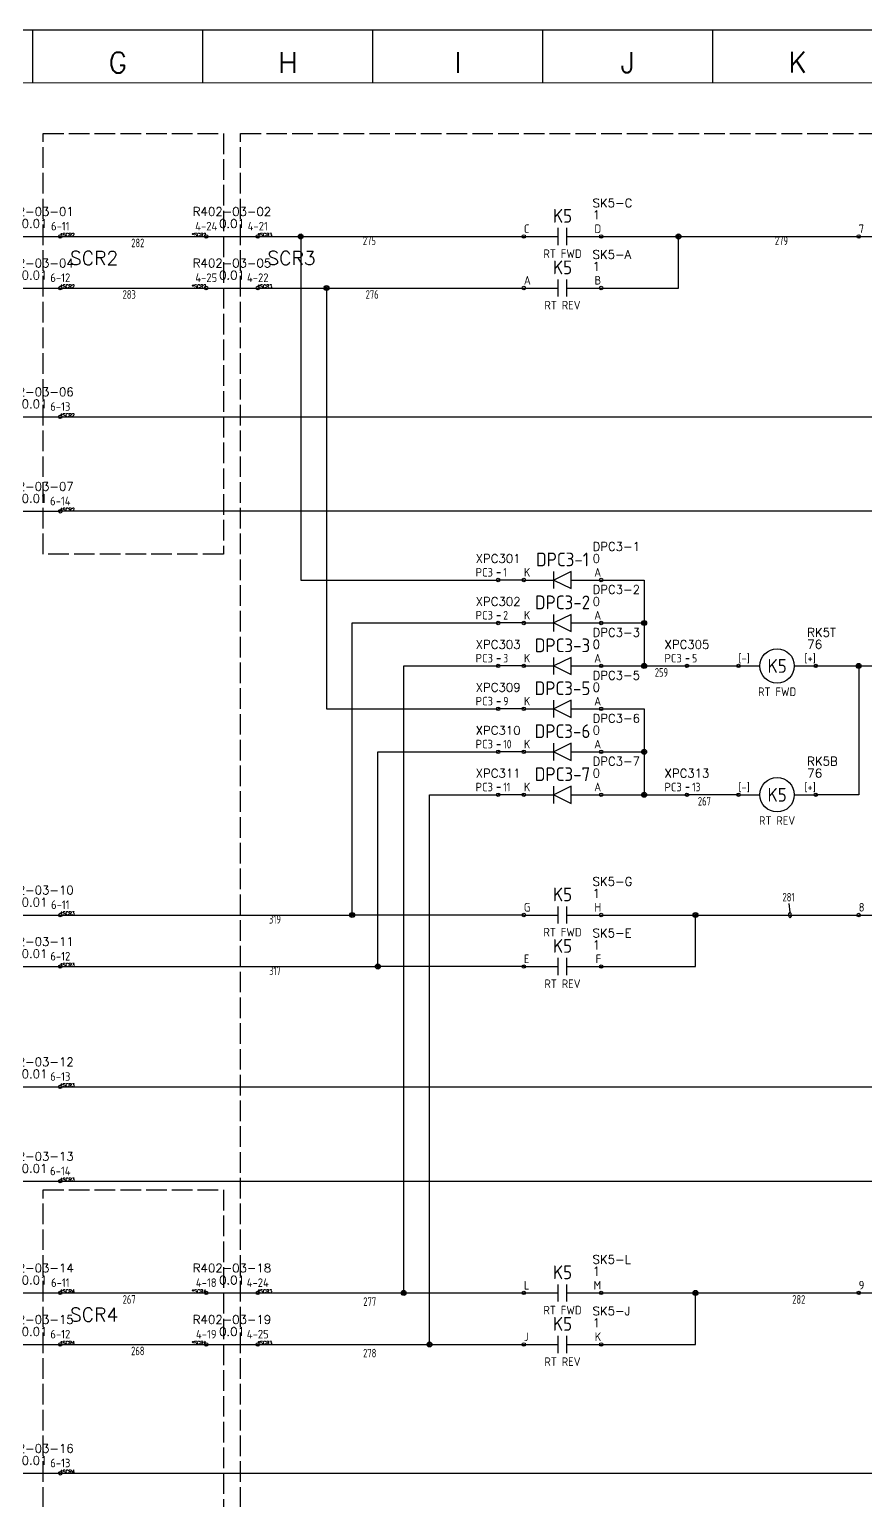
# Model space of a CAD drawing. Header units: millimetres. Extents: x 0 to 1020, y 0 to 646.
# Drawn here: x 311 to 554.5, y 217.1 to 645.3 of the extents above; entities that cross this region are included whole.
import ezdxf
from ezdxf.enums import TextEntityAlignment as Align

# ---------------------------------------------------------------- set-up
doc = ezdxf.new("R2010")
doc.units = ezdxf.units.MM
doc.header["$LTSCALE"] = 0.5
doc.linetypes.add('ACAD_ISO02W100', pattern=[15, 12, -3])
for name, color, linetype in [('LOCBOX', 7, 'ACAD_ISO02W100'), ('NETLIST', 50, 'Continuous'), ('OUTLINE_GRID', 7, 'Continuous'), ('SYMS', 7, 'Continuous'), ('WIREFIXED', 7, 'Continuous'), ('WIRES', 7, 'Continuous')]:
    doc.layers.add(name, color=color, linetype=linetype)
doc.styles.get("Standard").update_dxf_attribs({"font": 'txt.shx', "bigfont": 'gbcbig.shx'})
doc.styles.add('WD', font='romans.shx', dxfattribs={"bigfont": 'gbcbig.shx'})
doc.styles.add('WD_IEC', font='isocp2.shx', dxfattribs={"width": 0.9, "height": 4})

# ---------------------------------------------------------------- blocks, each defined once
blk = doc.blocks.new('2010 Grid')
at = {"layer": 'OUTLINE_GRID'}
for p, q in [((850, 481.25), (0, 481.25)), ((260, 468.44), (260, 481.38)), ((301.25, 468.46), (301.25, 481.4)), ((342.5, 468.48), (342.5, 481.43)), ((383.75, 468.5), (383.75, 481.45)), ((425, 468.52), (425, 481.47)), ((837.5, 468.74), (12.5, 468.31))]:
    blk.add_line(p, q, dxfattribs=at)
at = {"layer": 'OUTLINE_GRID', "char_height": 5, "width": 17.7556, "attachment_point": 5}
for s, insert in [('G', (280.62, 473.41)), ('H', (321.88, 473.43)), ('I', (363.12, 473.45)), ('J', (404.37, 473.48)), ('K', (445.62, 473.5))]:
    blk.add_mtext(s, dxfattribs=dict(at, insert=insert))
blk = doc.blocks.new('INTERCONNECT-H1')
blk.add_line((-2.5, 0), (12.5, 0))
for centre in [(-2.5, 0), (12.5, 0)]:
    blk.add_circle(centre, 0.5)
at = {"style": 'WD_IEC', "flags": 1}
for tag, height, p in [('LOC', 4, (5, 10)), ('TAG1', 4, (-2.43, 3.16)), ('DESC1', 2.5, (5, -2.5))]:
    blk.add_attdef(tag, text='', height=height, dxfattribs=at).set_placement(p, align=Align.MIDDLE_CENTER)
at = {"style": 'WD_IEC', "flags": 8}
for tag, p in [('TERM01', (-2.5, 1)), ('TERM02', (12.5, 1))]:
    blk.add_attdef(tag, text='', height=2.5, dxfattribs=at).set_placement(p, align=Align.BOTTOM_CENTER)
at = {"style": 'WD_IEC', "flags": 1}
blk.add_attdef('X4TERM01', (-2.5, 0), '', height=0.5, dxfattribs=at)
blk.add_attdef('X1TERM02', text='', height=0.5, dxfattribs=at).set_placement((12.5, 0), align=Align.RIGHT)
at = {"layer": 'NETLIST'}
for tag, p in [('NETVALUE', (5, 2.5)), ('NETTAG', (5, 6))]:
    blk.add_attdef(tag, text='', height=2.5, dxfattribs=at).set_placement(p, align=Align.CENTER)
blk.add_attdef('X4TERMDESC01', text='', height=1, dxfattribs=at).set_placement((-2.5, 0), align=Align.RIGHT)
blk.add_attdef('X1TERMDESC02', (12.5, 0), '', height=1, dxfattribs=at)
blk = doc.blocks.new('WD_WNH2')
at = {"linetype": 'Continuous', "style": 'WD_IEC', "width": 0.8}
blk.add_attdef('WIRENO', text='', height=2.5, dxfattribs=at).set_placement((0, 0), align=Align.TOP_CENTER)
at = {"style": 'WD_IEC', "flags": 1}
for tag, p in [('W02USER', (0, -1.21)), ('W03USER', (0, -1.33)), ('W04USER', (0, -1.46)), ('W05USER', (0, -1.58)), ('W06USER', (0, -1.71)), ('W07USER', (0, -1.83)), ('W08USER', (0, -1.96)), ('W09USER', (0, -2.08)), ('W01USER', (0, -1.08)), ('W10USER', (0, -2.21))]:
    blk.add_attdef(tag, text='', height=0.08, dxfattribs=at).set_placement(p, align=Align.CENTER)
blk = doc.blocks.new('CONTACT-NO')
for p, q in [((2.5, 0), (12.5, 0)), ((12.5, -2.5), (12.5, 2.5)), ((15, -2.5), (15, 2.5)), ((15, 0), (25, 0))]:
    blk.add_line(p, q)
for centre in [(2.5, 0), (25, 0)]:
    blk.add_circle(centre, 0.5)
at = {"style": 'WD_IEC', "flags": 1}
blk.add_attdef('LOC', text='', height=4, dxfattribs=at).set_placement((13.75, 11), align=Align.MIDDLE_CENTER)
at = {"style": 'WD_IEC'}
for tag, height, p in [('TAG1', 4, (13.75, 6)), ('DESC1', 2.5, (13.75, -5))]:
    blk.add_attdef(tag, text='', height=height, dxfattribs=at).set_placement(p, align=Align.MIDDLE_CENTER)
for tag, p, height, flags in [('X4TERM01', (2.5, 0), 0.64, 1), ('TERM01', (2.5, 1), 2.5, 8), ('X1TERM02', (25, 0), 0.64, 1)]:
    blk.add_attdef(tag, p, '', height=height, dxfattribs=dict(at, flags=flags))
at = {"style": 'WD_IEC', "flags": 8}
blk.add_attdef('TERM02', text='', height=2.5, dxfattribs=at).set_placement((25, 1), align=Align.RIGHT)
at = {"layer": 'NETLIST'}
for tag, p, height in [('NETTAG', (22.5, 8.5), 2.5), ('NETVALUE', (22.5, 5), 2.56)]:
    blk.add_attdef(tag, p, '', height=height, dxfattribs=at)
blk = doc.blocks.new('WDDOT')
for radius in [0.72, 0.449, 0.223]:
    blk.add_circle((0, 0), radius)
blk = doc.blocks.new('DIODE-L')
for p, q in [((-22.5, 0), (-13.75, 0)), ((-13.75, -2.5), (-13.75, 2.5)), ((-8.75, 2.5), (-13.75, 0)), ((-13.75, 0), (-8.75, -2.5)), ((-8.75, -2.5), (-8.75, 2.5)), ((-8.75, 0), (0, 0))]:
    blk.add_line(p, q)
for centre in [(-22.5, 0), (0, 0)]:
    blk.add_circle(centre, 0.5)
at = {"style": 'WD_IEC', "flags": 1}
blk.add_attdef('LOC', text='', height=4, dxfattribs=at).set_placement((-11.25, 11), align=Align.MIDDLE_CENTER)
at = {"style": 'WD_IEC'}
for tag, height, p in [('TAG1', 4, (-11.25, 6)), ('DESC1', 2.5, (-11.25, -5))]:
    blk.add_attdef(tag, text='', height=height, dxfattribs=at).set_placement(p, align=Align.MIDDLE_CENTER)
for tag, p, height, flags in [('X4TERM01', (-22.5, 0), 0.64, 1), ('TERM01', (-22.5, 1), 2.5, 8), ('X1TERM02', (0, 0), 0.64, 1)]:
    blk.add_attdef(tag, p, '', height=height, dxfattribs=dict(at, flags=flags))
at = {"style": 'WD_IEC', "flags": 8}
blk.add_attdef('TERM02', text='', height=2.5, dxfattribs=at).set_placement((0, 1), align=Align.RIGHT)
at = {"layer": 'NETLIST'}
for tag, p, height in [('NETTAG', (-2.5, 8.5), 2.5), ('NETVALUE', (-2.5, 5), 2.56)]:
    blk.add_attdef(tag, p, '', height=height, dxfattribs=at)
blk = doc.blocks.new('TBH-1')
blk.add_line((-0.33, 2.17), (0.65, 2.17))
blk.add_circle((0, 0), 0.5)
at = {"style": 'WD_IEC', "flags": 1}
blk.add_attdef('LOC', text='', height=4, dxfattribs=at).set_placement((-15, 7.5), align=Align.MIDDLE_LEFT)
at = {"style": 'WD_IEC'}
blk.add_attdef('TAG1', text='', height=2.5, dxfattribs=at).set_placement((-1.5, 1), align=Align.RIGHT)
at = {"style": 'WD_IEC', "flags": 1}
blk.add_attdef('X1TERM01', (0, 0), '', height=0.5, dxfattribs=at)
at = {"style": 'WD_IEC', "width": 0.9}
blk.add_attdef('TERM01', (1.5, 1), '', height=2.5, dxfattribs=at)
at = {"layer": 'NETLIST'}
for tag, p in [('NETTAG', (0, 5)), ('NETVALUE', (0, -2.5))]:
    blk.add_attdef(tag, text='', height=2.5, dxfattribs=at).set_placement(p, align=Align.CENTER)
blk = doc.blocks.new('CONTACTOR-H')
for p, q in [((0, 0), (6.25, 0)), ((16.25, 0), (22.5, 0))]:
    blk.add_line(p, q)
for centre, radius in [((11.25, 0), 5), ((0, 0), 0.5), ((22.5, 0), 0.5)]:
    blk.add_circle(centre, radius)
at = {"style": 'WD_IEC', "flags": 1}
blk.add_attdef('LOC', text='', height=4, dxfattribs=at).set_placement((11.25, 8.5), align=Align.MIDDLE_CENTER)
at = {"style": 'WD_IEC'}
for tag, p, height, flags in [('X4TERM01', (0, 0), 0.64, 1), ('TERM01', (0, 1), 2.5, 8), ('X1TERM02', (22.5, 0), 0.64, 1)]:
    blk.add_attdef(tag, p, '', height=height, dxfattribs=dict(at, flags=flags))
for tag, height, p in [('TAG1', 4, (11.25, 0)), ('DESC1', 2.5, (11.25, -7.5))]:
    blk.add_attdef(tag, text='', height=height, dxfattribs=at).set_placement(p, align=Align.MIDDLE_CENTER)
at = {"style": 'WD_IEC', "flags": 8}
blk.add_attdef('TERM02', text='', height=2.5, dxfattribs=at).set_placement((22.5, 1), align=Align.RIGHT)
at = {"layer": 'NETLIST'}
for tag, p, height in [('NETTAG', (20, 8.5), 2.5), ('NETVALUE', (20, 5), 2.56)]:
    blk.add_attdef(tag, p, '', height=height, dxfattribs=at)

msp = doc.modelspace()

# ---------------------------------------------------------------- linework, layer by layer
at = {"layer": 'LOCBOX'}
for points in [[(315, 615), (367.5, 615), (367.5, 492.5), (315, 492.5)], [(372.5, 615), (682.5, 615), (682.5, 615), (682.5, 415), (997.5, 415), (997.5, 297.5), (685, 297.5), (685, 185), (372.5, 185)], [(315, 307.5), (367.5, 307.5), (367.5, 185), (315, 185)]]:
    msp.add_lwpolyline(points, close=True, dxfattribs=at)
at = {"layer": 'WIREFIXED'}
msp.add_lwpolyline([(532.14, 390.81), (532.41, 388.29), (532.06, 387.85), (532.15, 387.06), (532.59, 386.71), (532.94, 387.15), (532.85, 387.94), (532.63, 388.11)], dxfattribs=at)
at = {"layer": 'WIRES'}
for p, q in [((320, 585), (362.5, 585)), ((377.5, 585), (455, 585)), ((390, 585), (390, 485)), ((477.5, 585), (552.5, 585)), ((500, 570), (500, 585)), ((320, 570), (362.5, 570)), ((377.5, 570), (455, 570)), ((397.5, 570), (397.5, 447.5)), ((477.5, 570), (500, 570)), ((320, 532.5), (948, 532.5)), ((948, 505), (320, 505)), ((390, 485), (447.5, 485)), ((455, 485), (447.5, 485)), ((477.5, 485), (490, 485)), ((490, 485), (490, 460)), ((405, 387.5), (405, 472.5)), ((405, 472.5), (447.5, 472.5)), ((455, 472.5), (447.5, 472.5)), ((477.5, 472.5), (490, 472.5)), ((420, 277.5), (420, 460)), ((420, 460), (447.5, 460)), ((455, 460), (447.5, 460)), ((477.5, 460), (490, 460)), ((490, 460), (502.5, 460)), ((502.5, 460), (517.5, 460)), ((540, 460), (552.5, 460)), ((552.5, 460), (552.5, 422.5)), ((552.5, 460), (562.5, 460)), ((397.5, 447.5), (447.5, 447.5)), ((455, 447.5), (447.5, 447.5)), ((477.5, 447.5), (490, 447.5)), ((490, 447.5), (490, 422.5)), ((412.5, 372.5), (412.5, 435)), ((412.5, 435), (447.5, 435)), ((455, 435), (447.5, 435)), ((477.5, 435), (490, 435)), ((427.5, 262.5), (427.5, 422.5)), ((427.5, 422.5), (447.5, 422.5)), ((455, 422.5), (447.5, 422.5)), ((477.5, 422.5), (490, 422.5)), ((490, 422.5), (502.5, 422.5)), ((517.5, 422.5), (502.5, 422.5)), ((552.5, 422.5), (540, 422.5)), ((320, 387.5), (405, 387.5)), ((455, 387.5), (405, 387.5)), ((477.5, 387.5), (552.5, 387.5)), ((505, 372.5), (505, 387.5)), ((320, 372.5), (412.5, 372.5)), ((455, 372.5), (412.5, 372.5)), ((477.5, 372.5), (505, 372.5)), ((320, 337.5), (948, 337.5)), ((320, 310), (948, 310)), ((320, 277.5), (362.5, 277.5)), ((377.5, 277.5), (455, 277.5)), ((477.5, 277.5), (552.5, 277.5)), ((505, 262.5), (505, 277.5)), ((320, 262.5), (362.5, 262.5)), ((377.5, 262.5), (455, 262.5)), ((477.5, 262.5), (505, 262.5)), ((320, 225), (940, 225))]:
    msp.add_line(p, q, dxfattribs=at)

# ---------------------------------------------------------------- block references
at = {"xscale": 1.2, "yscale": 1.2, "zscale": 1.2}
msp.add_blockref('2010 Grid', (0, 67.5), dxfattribs=at)
ref = msp.add_blockref('CONTACT-NO', (452.5, 585))
ref.add_attrib('NETTAG', 'SK5-C', (475, 593.5), dxfattribs={"layer": 'NETLIST', "height": 2.5})
ref.add_attrib('NETVALUE', '1', (475, 590), dxfattribs={"layer": 'NETLIST', "height": 2.56})
ref.add_attrib('TAG1', 'K5', dxfattribs={"height": 4, "style": 'WD_IEC'}).set_placement((466.25, 591), align=Align.MIDDLE_CENTER)
ref.add_attrib('DESC1', 'RT FWD', dxfattribs={"height": 2.5, "style": 'WD_IEC'}).set_placement((466.25, 580), align=Align.MIDDLE_CENTER)
ref.add_attrib('TERM01', 'C', (455, 586), dxfattribs={"height": 2.5, "style": 'WD_IEC'})
ref.add_attrib('TERM02', 'D', dxfattribs={"height": 2.5, "style": 'WD_IEC'}).set_placement((477.5, 586), align=Align.RIGHT)
ref = msp.add_blockref('CONTACT-NO', (550, 585))
ref.add_attrib('NETTAG', 'SRL3A-7', (572.5, 593.5), dxfattribs={"layer": 'NETLIST', "height": 2.5})
ref.add_attrib('NETVALUE', '0', (572.5, 590), dxfattribs={"layer": 'NETLIST', "height": 2.56})
ref.add_attrib('TAG1', 'RL3A', dxfattribs={"height": 4, "style": 'WD_IEC'}).set_placement((563.75, 591), align=Align.MIDDLE_CENTER)
ref.add_attrib('DESC1', 'FL RT', dxfattribs={"height": 2.5, "style": 'WD_IEC'}).set_placement((563.75, 580), align=Align.MIDDLE_CENTER)
ref.add_attrib('TERM01', '7', (552.5, 586), dxfattribs={"height": 2.5, "style": 'WD_IEC'})
ref.add_attrib('TERM02', '4', dxfattribs={"height": 2.5, "style": 'WD_IEC'}).set_placement((575, 586), align=Align.RIGHT)
ref = msp.add_blockref('INTERCONNECT-H1', (307.5, 585))
ref.add_attrib('TERM02', '6-11', dxfattribs={"height": 2.5, "style": 'WD_IEC'}).set_placement((320, 586), align=Align.BOTTOM_CENTER)
ref.add_attrib('TERM01', '2-11', dxfattribs={"height": 2.5, "style": 'WD_IEC'}).set_placement((305, 586), align=Align.BOTTOM_CENTER)
ref.add_attrib('NETVALUE', '0.01', dxfattribs={"layer": 'NETLIST', "height": 2.5}).set_placement((312.5, 587.5), align=Align.CENTER)
ref.add_attrib('NETTAG', 'R402-03-01', dxfattribs={"layer": 'NETLIST', "height": 2.5}).set_placement((312.5, 591), align=Align.CENTER)
ref.add_attrib('X4TERMDESC01', '*DC', dxfattribs={"layer": 'NETLIST', "height": 1}).set_placement((305, 585), align=Align.RIGHT)
ref.add_attrib('X1TERMDESC02', '*SCR2', (320, 585), dxfattribs={"layer": 'NETLIST', "height": 1})
ref = msp.add_blockref('INTERCONNECT-H1', (365, 585))
ref.add_attrib('TERM02', '4-21', dxfattribs={"height": 2.5, "style": 'WD_IEC'}).set_placement((377.5, 586), align=Align.BOTTOM_CENTER)
ref.add_attrib('TERM01', '4-24', dxfattribs={"height": 2.5, "style": 'WD_IEC'}).set_placement((362.5, 586), align=Align.BOTTOM_CENTER)
ref.add_attrib('NETVALUE', '0.01', dxfattribs={"layer": 'NETLIST', "height": 2.5}).set_placement((370, 587.5), align=Align.CENTER)
ref.add_attrib('NETTAG', 'R402-03-02', dxfattribs={"layer": 'NETLIST', "height": 2.5}).set_placement((370, 591), align=Align.CENTER)
ref.add_attrib('X4TERMDESC01', '*SCR2', dxfattribs={"layer": 'NETLIST', "height": 1}).set_placement((362.5, 585), align=Align.RIGHT)
ref.add_attrib('X1TERMDESC02', '*SCR3', (377.5, 585), dxfattribs={"layer": 'NETLIST', "height": 1})
ref = msp.add_blockref('INTERCONNECT-H1', (307.5, 570))
ref.add_attrib('TERM02', '6-12', dxfattribs={"height": 2.5, "style": 'WD_IEC'}).set_placement((320, 571), align=Align.BOTTOM_CENTER)
ref.add_attrib('TERM01', '2-12', dxfattribs={"height": 2.5, "style": 'WD_IEC'}).set_placement((305, 571), align=Align.BOTTOM_CENTER)
ref.add_attrib('NETVALUE', '0.01', dxfattribs={"layer": 'NETLIST', "height": 2.5}).set_placement((312.5, 572.5), align=Align.CENTER)
ref.add_attrib('NETTAG', 'R402-03-04', dxfattribs={"layer": 'NETLIST', "height": 2.5}).set_placement((312.5, 576), align=Align.CENTER)
ref.add_attrib('X4TERMDESC01', '*DC', dxfattribs={"layer": 'NETLIST', "height": 1}).set_placement((305, 570), align=Align.RIGHT)
ref.add_attrib('X1TERMDESC02', '*SCR2', (320, 570), dxfattribs={"layer": 'NETLIST', "height": 1})
ref = msp.add_blockref('INTERCONNECT-H1', (365, 570))
ref.add_attrib('TERM02', '4-22', dxfattribs={"height": 2.5, "style": 'WD_IEC'}).set_placement((377.5, 571), align=Align.BOTTOM_CENTER)
ref.add_attrib('TERM01', '4-25', dxfattribs={"height": 2.5, "style": 'WD_IEC'}).set_placement((362.5, 571), align=Align.BOTTOM_CENTER)
ref.add_attrib('NETVALUE', '0.01', dxfattribs={"layer": 'NETLIST', "height": 2.5}).set_placement((370, 572.5), align=Align.CENTER)
ref.add_attrib('NETTAG', 'R402-03-05', dxfattribs={"layer": 'NETLIST', "height": 2.5}).set_placement((370, 576), align=Align.CENTER)
ref.add_attrib('X4TERMDESC01', '*SCR2', dxfattribs={"layer": 'NETLIST', "height": 1}).set_placement((362.5, 570), align=Align.RIGHT)
ref.add_attrib('X1TERMDESC02', '*SCR3', (377.5, 570), dxfattribs={"layer": 'NETLIST', "height": 1})
ref = msp.add_blockref('CONTACT-NO', (452.5, 570))
ref.add_attrib('NETTAG', 'SK5-A', (475, 578.5), dxfattribs={"layer": 'NETLIST', "height": 2.5})
ref.add_attrib('NETVALUE', '1', (475, 575), dxfattribs={"layer": 'NETLIST', "height": 2.56})
ref.add_attrib('TAG1', 'K5', dxfattribs={"height": 4, "style": 'WD_IEC'}).set_placement((466.25, 576), align=Align.MIDDLE_CENTER)
ref.add_attrib('DESC1', 'RT REV', dxfattribs={"height": 2.5, "style": 'WD_IEC'}).set_placement((466.25, 565), align=Align.MIDDLE_CENTER)
ref.add_attrib('TERM01', 'A', (455, 571), dxfattribs={"height": 2.5, "style": 'WD_IEC'})
ref.add_attrib('TERM02', 'B', dxfattribs={"height": 2.5, "style": 'WD_IEC'}).set_placement((477.5, 571), align=Align.RIGHT)
ref = msp.add_blockref('INTERCONNECT-H1', (307.5, 532.5))
ref.add_attrib('TERM02', '6-13', dxfattribs={"height": 2.5, "style": 'WD_IEC'}).set_placement((320, 533.5), align=Align.BOTTOM_CENTER)
ref.add_attrib('TERM01', '2-13', dxfattribs={"height": 2.5, "style": 'WD_IEC'}).set_placement((305, 533.5), align=Align.BOTTOM_CENTER)
ref.add_attrib('NETVALUE', '0.01', dxfattribs={"layer": 'NETLIST', "height": 2.5}).set_placement((312.5, 535), align=Align.CENTER)
ref.add_attrib('NETTAG', 'R402-03-06', dxfattribs={"layer": 'NETLIST', "height": 2.5}).set_placement((312.5, 538.5), align=Align.CENTER)
ref.add_attrib('X4TERMDESC01', '*DC', dxfattribs={"layer": 'NETLIST', "height": 1}).set_placement((305, 532.5), align=Align.RIGHT)
ref.add_attrib('X1TERMDESC02', '*SCR2', (320, 532.5), dxfattribs={"layer": 'NETLIST', "height": 1})
ref = msp.add_blockref('INTERCONNECT-H1', (307.5, 505))
ref.add_attrib('TERM02', '6-14', dxfattribs={"height": 2.5, "style": 'WD_IEC'}).set_placement((320, 506), align=Align.BOTTOM_CENTER)
ref.add_attrib('TERM01', '2-14', dxfattribs={"height": 2.5, "style": 'WD_IEC'}).set_placement((305, 506), align=Align.BOTTOM_CENTER)
ref.add_attrib('NETVALUE', '0.01', dxfattribs={"layer": 'NETLIST', "height": 2.5}).set_placement((312.5, 507.5), align=Align.CENTER)
ref.add_attrib('NETTAG', 'R402-03-07', dxfattribs={"layer": 'NETLIST', "height": 2.5}).set_placement((312.5, 511), align=Align.CENTER)
ref.add_attrib('X4TERMDESC01', '*DC', dxfattribs={"layer": 'NETLIST', "height": 1}).set_placement((305, 505), align=Align.RIGHT)
ref.add_attrib('X1TERMDESC02', '*SCR2', (320, 505), dxfattribs={"layer": 'NETLIST', "height": 1})
for p, values in [((447.5, 485), {'TAG1': 'PC3', 'TERM01': '1', 'NETTAG': 'XPC301'}), ((447.5, 472.5), {'TAG1': 'PC3', 'TERM01': '2', 'NETTAG': 'XPC302'}), ((447.5, 460), {'TAG1': 'PC3', 'TERM01': '3', 'NETTAG': 'XPC303'}), ((502.5, 460), {'TAG1': 'PC3', 'TERM01': '5', 'NETTAG': 'XPC305'}), ((447.5, 447.5), {'TAG1': 'PC3', 'TERM01': '9', 'NETTAG': 'XPC309'}), ((447.5, 435), {'TAG1': 'PC3', 'TERM01': '10', 'NETTAG': 'XPC310'}), ((447.5, 422.5), {'TAG1': 'PC3', 'TERM01': '11', 'NETTAG': 'XPC311'}), ((502.5, 422.5), {'TAG1': 'PC3', 'TERM01': '13', 'NETTAG': 'XPC313'})]:
    msp.add_blockref('TBH-1', p).add_auto_attribs(values)
ref = msp.add_blockref('DIODE-L', (477.5, 485))
ref.add_attrib('NETTAG', 'DPC3-1', (475, 493.5), dxfattribs={"layer": 'NETLIST', "height": 2.5})
ref.add_attrib('NETVALUE', '0', (475, 490), dxfattribs={"layer": 'NETLIST', "height": 2.56})
ref.add_attrib('TAG1', 'DPC3-1', dxfattribs={"height": 4, "style": 'WD_IEC'}).set_placement((466.25, 491), align=Align.MIDDLE_CENTER)
ref.add_attrib('TERM01', 'K', (455, 486), dxfattribs={"height": 2.5, "style": 'WD_IEC'})
ref.add_attrib('TERM02', 'A', dxfattribs={"height": 2.5, "style": 'WD_IEC'}).set_placement((477.5, 486), align=Align.RIGHT)
ref = msp.add_blockref('DIODE-L', (477.5, 472.5))
ref.add_attrib('NETTAG', 'DPC3-2', (475, 481), dxfattribs={"layer": 'NETLIST', "height": 2.5})
ref.add_attrib('NETVALUE', '0', (475, 477.5), dxfattribs={"layer": 'NETLIST', "height": 2.56})
ref.add_attrib('TAG1', 'DPC3-2', dxfattribs={"height": 4, "style": 'WD_IEC'}).set_placement((466.25, 478.5), align=Align.MIDDLE_CENTER)
ref.add_attrib('TERM01', 'K', (455, 473.5), dxfattribs={"height": 2.5, "style": 'WD_IEC'})
ref.add_attrib('TERM02', 'A', dxfattribs={"height": 2.5, "style": 'WD_IEC'}).set_placement((477.5, 473.5), align=Align.RIGHT)
ref = msp.add_blockref('DIODE-L', (477.5, 460))
ref.add_attrib('NETTAG', 'DPC3-3', (475, 468.5), dxfattribs={"layer": 'NETLIST', "height": 2.5})
ref.add_attrib('NETVALUE', '0', (475, 465), dxfattribs={"layer": 'NETLIST', "height": 2.56})
ref.add_attrib('TAG1', 'DPC3-3', dxfattribs={"height": 4, "style": 'WD_IEC'}).set_placement((466.25, 466), align=Align.MIDDLE_CENTER)
ref.add_attrib('TERM01', 'K', (455, 461), dxfattribs={"height": 2.5, "style": 'WD_IEC'})
ref.add_attrib('TERM02', 'A', dxfattribs={"height": 2.5, "style": 'WD_IEC'}).set_placement((477.5, 461), align=Align.RIGHT)
ref = msp.add_blockref('CONTACTOR-H', (517.5, 460))
ref.add_attrib('TERM02', '[+]', dxfattribs={"height": 2.5, "style": 'WD_IEC'}).set_placement((540, 461), align=Align.RIGHT)
ref.add_attrib('TERM01', '[-]', (517.5, 461), dxfattribs={"height": 2.5, "style": 'WD_IEC'})
ref.add_attrib('DESC1', 'RT FWD', dxfattribs={"height": 2.5, "style": 'WD_IEC'}).set_placement((528.75, 452.5), align=Align.MIDDLE_CENTER)
ref.add_attrib('TAG1', 'K5', dxfattribs={"height": 4, "style": 'WD_IEC'}).set_placement((528.75, 460), align=Align.MIDDLE_CENTER)
ref.add_attrib('NETVALUE', '76', (537.5, 465), dxfattribs={"layer": 'NETLIST', "height": 2.56})
ref.add_attrib('NETTAG', 'RK5T', (537.5, 468.5), dxfattribs={"layer": 'NETLIST', "height": 2.5})
ref = msp.add_blockref('DIODE-L', (477.5, 447.5))
ref.add_attrib('NETTAG', 'DPC3-5', (475, 456), dxfattribs={"layer": 'NETLIST', "height": 2.5})
ref.add_attrib('NETVALUE', '0', (475, 452.5), dxfattribs={"layer": 'NETLIST', "height": 2.56})
ref.add_attrib('TAG1', 'DPC3-5', dxfattribs={"height": 4, "style": 'WD_IEC'}).set_placement((466.25, 453.5), align=Align.MIDDLE_CENTER)
ref.add_attrib('TERM01', 'K', (455, 448.5), dxfattribs={"height": 2.5, "style": 'WD_IEC'})
ref.add_attrib('TERM02', 'A', dxfattribs={"height": 2.5, "style": 'WD_IEC'}).set_placement((477.5, 448.5), align=Align.RIGHT)
ref = msp.add_blockref('DIODE-L', (477.5, 435))
ref.add_attrib('NETTAG', 'DPC3-6', (475, 443.5), dxfattribs={"layer": 'NETLIST', "height": 2.5})
ref.add_attrib('NETVALUE', '0', (475, 440), dxfattribs={"layer": 'NETLIST', "height": 2.56})
ref.add_attrib('TAG1', 'DPC3-6', dxfattribs={"height": 4, "style": 'WD_IEC'}).set_placement((466.25, 441), align=Align.MIDDLE_CENTER)
ref.add_attrib('TERM01', 'K', (455, 436), dxfattribs={"height": 2.5, "style": 'WD_IEC'})
ref.add_attrib('TERM02', 'A', dxfattribs={"height": 2.5, "style": 'WD_IEC'}).set_placement((477.5, 436), align=Align.RIGHT)
ref = msp.add_blockref('DIODE-L', (477.5, 422.5))
ref.add_attrib('NETTAG', 'DPC3-7', (475, 431), dxfattribs={"layer": 'NETLIST', "height": 2.5})
ref.add_attrib('NETVALUE', '0', (475, 427.5), dxfattribs={"layer": 'NETLIST', "height": 2.56})
ref.add_attrib('TAG1', 'DPC3-7', dxfattribs={"height": 4, "style": 'WD_IEC'}).set_placement((466.25, 428.5), align=Align.MIDDLE_CENTER)
ref.add_attrib('TERM01', 'K', (455, 423.5), dxfattribs={"height": 2.5, "style": 'WD_IEC'})
ref.add_attrib('TERM02', 'A', dxfattribs={"height": 2.5, "style": 'WD_IEC'}).set_placement((477.5, 423.5), align=Align.RIGHT)
ref = msp.add_blockref('CONTACTOR-H', (517.5, 422.5))
ref.add_attrib('TERM02', '[+]', dxfattribs={"height": 2.5, "style": 'WD_IEC'}).set_placement((540, 423.5), align=Align.RIGHT)
ref.add_attrib('TERM01', '[-]', (517.5, 423.5), dxfattribs={"height": 2.5, "style": 'WD_IEC'})
ref.add_attrib('DESC1', 'RT REV', dxfattribs={"height": 2.5, "style": 'WD_IEC'}).set_placement((528.75, 415), align=Align.MIDDLE_CENTER)
ref.add_attrib('TAG1', 'K5', dxfattribs={"height": 4, "style": 'WD_IEC'}).set_placement((528.75, 422.5), align=Align.MIDDLE_CENTER)
ref.add_attrib('NETVALUE', '76', (537.5, 427.5), dxfattribs={"layer": 'NETLIST', "height": 2.56})
ref.add_attrib('NETTAG', 'RK5B', (537.5, 431), dxfattribs={"layer": 'NETLIST', "height": 2.5})
ref = msp.add_blockref('CONTACT-NO', (452.5, 387.5))
ref.add_attrib('NETTAG', 'SK5-G', (475, 396), dxfattribs={"layer": 'NETLIST', "height": 2.5})
ref.add_attrib('NETVALUE', '1', (475, 392.5), dxfattribs={"layer": 'NETLIST', "height": 2.56})
ref.add_attrib('TAG1', 'K5', dxfattribs={"height": 4, "style": 'WD_IEC'}).set_placement((466.25, 393.5), align=Align.MIDDLE_CENTER)
ref.add_attrib('DESC1', 'RT FWD', dxfattribs={"height": 2.5, "style": 'WD_IEC'}).set_placement((466.25, 382.5), align=Align.MIDDLE_CENTER)
ref.add_attrib('TERM01', 'G', (455, 388.5), dxfattribs={"height": 2.5, "style": 'WD_IEC'})
ref.add_attrib('TERM02', 'H', dxfattribs={"height": 2.5, "style": 'WD_IEC'}).set_placement((477.5, 388.5), align=Align.RIGHT)
ref = msp.add_blockref('CONTACT-NO', (550, 387.5))
ref.add_attrib('NETTAG', 'SRL3A-8', (572.5, 396), dxfattribs={"layer": 'NETLIST', "height": 2.5})
ref.add_attrib('NETVALUE', '0', (572.5, 392.5), dxfattribs={"layer": 'NETLIST', "height": 2.56})
ref.add_attrib('TAG1', 'RL3A', dxfattribs={"height": 4, "style": 'WD_IEC'}).set_placement((563.75, 393.5), align=Align.MIDDLE_CENTER)
ref.add_attrib('DESC1', 'FL RT', dxfattribs={"height": 2.5, "style": 'WD_IEC'}).set_placement((563.75, 382.5), align=Align.MIDDLE_CENTER)
ref.add_attrib('TERM01', '8', (552.5, 388.5), dxfattribs={"height": 2.5, "style": 'WD_IEC'})
ref.add_attrib('TERM02', '5', dxfattribs={"height": 2.5, "style": 'WD_IEC'}).set_placement((575, 388.5), align=Align.RIGHT)
ref = msp.add_blockref('INTERCONNECT-H1', (307.5, 387.5))
ref.add_attrib('TERM02', '6-11', dxfattribs={"height": 2.5, "style": 'WD_IEC'}).set_placement((320, 388.5), align=Align.BOTTOM_CENTER)
ref.add_attrib('TERM01', '3-11', dxfattribs={"height": 2.5, "style": 'WD_IEC'}).set_placement((305, 388.5), align=Align.BOTTOM_CENTER)
ref.add_attrib('NETVALUE', '0.01', dxfattribs={"layer": 'NETLIST', "height": 2.5}).set_placement((312.5, 390), align=Align.CENTER)
ref.add_attrib('NETTAG', 'R402-03-10', dxfattribs={"layer": 'NETLIST', "height": 2.5}).set_placement((312.5, 393.5), align=Align.CENTER)
ref.add_attrib('X4TERMDESC01', '*DC', dxfattribs={"layer": 'NETLIST', "height": 1}).set_placement((305, 387.5), align=Align.RIGHT)
ref.add_attrib('X1TERMDESC02', '*SCR3', (320, 387.5), dxfattribs={"layer": 'NETLIST', "height": 1})
ref = msp.add_blockref('CONTACT-NO', (452.5, 372.5))
ref.add_attrib('NETTAG', 'SK5-E', (475, 381), dxfattribs={"layer": 'NETLIST', "height": 2.5})
ref.add_attrib('NETVALUE', '1', (475, 377.5), dxfattribs={"layer": 'NETLIST', "height": 2.56})
ref.add_attrib('TAG1', 'K5', dxfattribs={"height": 4, "style": 'WD_IEC'}).set_placement((466.25, 378.5), align=Align.MIDDLE_CENTER)
ref.add_attrib('DESC1', 'RT REV', dxfattribs={"height": 2.5, "style": 'WD_IEC'}).set_placement((466.25, 367.5), align=Align.MIDDLE_CENTER)
ref.add_attrib('TERM01', 'E', (455, 373.5), dxfattribs={"height": 2.5, "style": 'WD_IEC'})
ref.add_attrib('TERM02', 'F', dxfattribs={"height": 2.5, "style": 'WD_IEC'}).set_placement((477.5, 373.5), align=Align.RIGHT)
ref = msp.add_blockref('INTERCONNECT-H1', (307.5, 372.5))
ref.add_attrib('TERM02', '6-12', dxfattribs={"height": 2.5, "style": 'WD_IEC'}).set_placement((320, 373.5), align=Align.BOTTOM_CENTER)
ref.add_attrib('TERM01', '3-12', dxfattribs={"height": 2.5, "style": 'WD_IEC'}).set_placement((305, 373.5), align=Align.BOTTOM_CENTER)
ref.add_attrib('NETVALUE', '0.01', dxfattribs={"layer": 'NETLIST', "height": 2.5}).set_placement((312.5, 375), align=Align.CENTER)
ref.add_attrib('NETTAG', 'R402-03-11', dxfattribs={"layer": 'NETLIST', "height": 2.5}).set_placement((312.5, 378.5), align=Align.CENTER)
ref.add_attrib('X4TERMDESC01', '*DC', dxfattribs={"layer": 'NETLIST', "height": 1}).set_placement((305, 372.5), align=Align.RIGHT)
ref.add_attrib('X1TERMDESC02', '*SCR3', (320, 372.5), dxfattribs={"layer": 'NETLIST', "height": 1})
ref = msp.add_blockref('INTERCONNECT-H1', (307.5, 337.5))
ref.add_attrib('TERM02', '6-13', dxfattribs={"height": 2.5, "style": 'WD_IEC'}).set_placement((320, 338.5), align=Align.BOTTOM_CENTER)
ref.add_attrib('TERM01', '3-13', dxfattribs={"height": 2.5, "style": 'WD_IEC'}).set_placement((305, 338.5), align=Align.BOTTOM_CENTER)
ref.add_attrib('NETVALUE', '0.01', dxfattribs={"layer": 'NETLIST', "height": 2.5}).set_placement((312.5, 340), align=Align.CENTER)
ref.add_attrib('NETTAG', 'R402-03-12', dxfattribs={"layer": 'NETLIST', "height": 2.5}).set_placement((312.5, 343.5), align=Align.CENTER)
ref.add_attrib('X4TERMDESC01', '*DC', dxfattribs={"layer": 'NETLIST', "height": 1}).set_placement((305, 337.5), align=Align.RIGHT)
ref.add_attrib('X1TERMDESC02', '*SCR3', (320, 337.5), dxfattribs={"layer": 'NETLIST', "height": 1})
ref = msp.add_blockref('INTERCONNECT-H1', (307.5, 310))
ref.add_attrib('TERM02', '6-14', dxfattribs={"height": 2.5, "style": 'WD_IEC'}).set_placement((320, 311), align=Align.BOTTOM_CENTER)
ref.add_attrib('TERM01', '3-14', dxfattribs={"height": 2.5, "style": 'WD_IEC'}).set_placement((305, 311), align=Align.BOTTOM_CENTER)
ref.add_attrib('NETVALUE', '0.01', dxfattribs={"layer": 'NETLIST', "height": 2.5}).set_placement((312.5, 312.5), align=Align.CENTER)
ref.add_attrib('NETTAG', 'R402-03-13', dxfattribs={"layer": 'NETLIST', "height": 2.5}).set_placement((312.5, 316), align=Align.CENTER)
ref.add_attrib('X4TERMDESC01', '*DC', dxfattribs={"layer": 'NETLIST', "height": 1}).set_placement((305, 310), align=Align.RIGHT)
ref.add_attrib('X1TERMDESC02', '*SCR3', (320, 310), dxfattribs={"layer": 'NETLIST', "height": 1})
ref = msp.add_blockref('CONTACT-NO', (452.5, 277.5))
ref.add_attrib('NETTAG', 'SK5-L', (475, 286), dxfattribs={"layer": 'NETLIST', "height": 2.5})
ref.add_attrib('NETVALUE', '1', (475, 282.5), dxfattribs={"layer": 'NETLIST', "height": 2.56})
ref.add_attrib('TAG1', 'K5', dxfattribs={"height": 4, "style": 'WD_IEC'}).set_placement((466.25, 283.5), align=Align.MIDDLE_CENTER)
ref.add_attrib('DESC1', 'RT FWD', dxfattribs={"height": 2.5, "style": 'WD_IEC'}).set_placement((466.25, 272.5), align=Align.MIDDLE_CENTER)
ref.add_attrib('TERM01', 'L', (455, 278.5), dxfattribs={"height": 2.5, "style": 'WD_IEC'})
ref.add_attrib('TERM02', 'M', dxfattribs={"height": 2.5, "style": 'WD_IEC'}).set_placement((477.5, 278.5), align=Align.RIGHT)
ref = msp.add_blockref('CONTACT-NO', (550, 277.5))
ref.add_attrib('NETTAG', 'SRL3A-9', (572.5, 286), dxfattribs={"layer": 'NETLIST', "height": 2.5})
ref.add_attrib('NETVALUE', '0', (572.5, 282.5), dxfattribs={"layer": 'NETLIST', "height": 2.56})
ref.add_attrib('TAG1', 'RL3A', dxfattribs={"height": 4, "style": 'WD_IEC'}).set_placement((563.75, 283.5), align=Align.MIDDLE_CENTER)
ref.add_attrib('DESC1', 'FL RT', dxfattribs={"height": 2.5, "style": 'WD_IEC'}).set_placement((563.75, 272.5), align=Align.MIDDLE_CENTER)
ref.add_attrib('TERM01', '9', (552.5, 278.5), dxfattribs={"height": 2.5, "style": 'WD_IEC'})
ref.add_attrib('TERM02', '6', dxfattribs={"height": 2.5, "style": 'WD_IEC'}).set_placement((575, 278.5), align=Align.RIGHT)
ref = msp.add_blockref('INTERCONNECT-H1', (307.5, 277.5))
ref.add_attrib('TERM02', '6-11', dxfattribs={"height": 2.5, "style": 'WD_IEC'}).set_placement((320, 278.5), align=Align.BOTTOM_CENTER)
ref.add_attrib('TERM01', '4-11', dxfattribs={"height": 2.5, "style": 'WD_IEC'}).set_placement((305, 278.5), align=Align.BOTTOM_CENTER)
ref.add_attrib('NETVALUE', '0.01', dxfattribs={"layer": 'NETLIST', "height": 2.5}).set_placement((312.5, 280), align=Align.CENTER)
ref.add_attrib('NETTAG', 'R402-03-14', dxfattribs={"layer": 'NETLIST', "height": 2.5}).set_placement((312.5, 283.5), align=Align.CENTER)
ref.add_attrib('X4TERMDESC01', '*DC', dxfattribs={"layer": 'NETLIST', "height": 1}).set_placement((305, 277.5), align=Align.RIGHT)
ref.add_attrib('X1TERMDESC02', '*SCR4', (320, 277.5), dxfattribs={"layer": 'NETLIST', "height": 1})
ref = msp.add_blockref('INTERCONNECT-H1', (365, 277.5))
ref.add_attrib('TERM02', '4-24', dxfattribs={"height": 2.5, "style": 'WD_IEC'}).set_placement((377.5, 278.5), align=Align.BOTTOM_CENTER)
ref.add_attrib('TERM01', '4-18', dxfattribs={"height": 2.5, "style": 'WD_IEC'}).set_placement((362.5, 278.5), align=Align.BOTTOM_CENTER)
ref.add_attrib('NETVALUE', '0.01', dxfattribs={"layer": 'NETLIST', "height": 2.5}).set_placement((370, 280), align=Align.CENTER)
ref.add_attrib('NETTAG', 'R402-03-18', dxfattribs={"layer": 'NETLIST', "height": 2.5}).set_placement((370, 283.5), align=Align.CENTER)
ref.add_attrib('X4TERMDESC01', '*SCR4', dxfattribs={"layer": 'NETLIST', "height": 1}).set_placement((362.5, 277.5), align=Align.RIGHT)
ref.add_attrib('X1TERMDESC02', '*SCR3', (377.5, 277.5), dxfattribs={"layer": 'NETLIST', "height": 1})
ref = msp.add_blockref('INTERCONNECT-H1', (307.5, 262.5))
ref.add_attrib('TERM02', '6-12', dxfattribs={"height": 2.5, "style": 'WD_IEC'}).set_placement((320, 263.5), align=Align.BOTTOM_CENTER)
ref.add_attrib('TERM01', '4-12', dxfattribs={"height": 2.5, "style": 'WD_IEC'}).set_placement((305, 263.5), align=Align.BOTTOM_CENTER)
ref.add_attrib('NETVALUE', '0.01', dxfattribs={"layer": 'NETLIST', "height": 2.5}).set_placement((312.5, 265), align=Align.CENTER)
ref.add_attrib('NETTAG', 'R402-03-15', dxfattribs={"layer": 'NETLIST', "height": 2.5}).set_placement((312.5, 268.5), align=Align.CENTER)
ref.add_attrib('X4TERMDESC01', '*DC', dxfattribs={"layer": 'NETLIST', "height": 1}).set_placement((305, 262.5), align=Align.RIGHT)
ref.add_attrib('X1TERMDESC02', '*SCR4', (320, 262.5), dxfattribs={"layer": 'NETLIST', "height": 1})
ref = msp.add_blockref('INTERCONNECT-H1', (365, 262.5))
ref.add_attrib('TERM02', '4-25', dxfattribs={"height": 2.5, "style": 'WD_IEC'}).set_placement((377.5, 263.5), align=Align.BOTTOM_CENTER)
ref.add_attrib('TERM01', '4-19', dxfattribs={"height": 2.5, "style": 'WD_IEC'}).set_placement((362.5, 263.5), align=Align.BOTTOM_CENTER)
ref.add_attrib('NETVALUE', '0.01', dxfattribs={"layer": 'NETLIST', "height": 2.5}).set_placement((370, 265), align=Align.CENTER)
ref.add_attrib('NETTAG', 'R402-03-19', dxfattribs={"layer": 'NETLIST', "height": 2.5}).set_placement((370, 268.5), align=Align.CENTER)
ref.add_attrib('X4TERMDESC01', '*SCR4', dxfattribs={"layer": 'NETLIST', "height": 1}).set_placement((362.5, 262.5), align=Align.RIGHT)
ref.add_attrib('X1TERMDESC02', '*SCR3', (377.5, 262.5), dxfattribs={"layer": 'NETLIST', "height": 1})
ref = msp.add_blockref('CONTACT-NO', (452.5, 262.5))
ref.add_attrib('NETTAG', 'SK5-J', (475, 271), dxfattribs={"layer": 'NETLIST', "height": 2.5})
ref.add_attrib('NETVALUE', '1', (475, 267.5), dxfattribs={"layer": 'NETLIST', "height": 2.56})
ref.add_attrib('TAG1', 'K5', dxfattribs={"height": 4, "style": 'WD_IEC'}).set_placement((466.25, 268.5), align=Align.MIDDLE_CENTER)
ref.add_attrib('DESC1', 'RT REV', dxfattribs={"height": 2.5, "style": 'WD_IEC'}).set_placement((466.25, 257.5), align=Align.MIDDLE_CENTER)
ref.add_attrib('TERM01', 'J', (455, 263.5), dxfattribs={"height": 2.5, "style": 'WD_IEC'})
ref.add_attrib('TERM02', 'K', dxfattribs={"height": 2.5, "style": 'WD_IEC'}).set_placement((477.5, 263.5), align=Align.RIGHT)
ref = msp.add_blockref('INTERCONNECT-H1', (307.5, 225))
ref.add_attrib('TERM02', '6-13', dxfattribs={"height": 2.5, "style": 'WD_IEC'}).set_placement((320, 226), align=Align.BOTTOM_CENTER)
ref.add_attrib('TERM01', '4-13', dxfattribs={"height": 2.5, "style": 'WD_IEC'}).set_placement((305, 226), align=Align.BOTTOM_CENTER)
ref.add_attrib('NETVALUE', '0.01', dxfattribs={"layer": 'NETLIST', "height": 2.5}).set_placement((312.5, 227.5), align=Align.CENTER)
ref.add_attrib('NETTAG', 'R402-03-16', dxfattribs={"layer": 'NETLIST', "height": 2.5}).set_placement((312.5, 231), align=Align.CENTER)
ref.add_attrib('X4TERMDESC01', '*DC', dxfattribs={"layer": 'NETLIST', "height": 1}).set_placement((305, 225), align=Align.RIGHT)
ref.add_attrib('X1TERMDESC02', '*SCR4', (320, 225), dxfattribs={"layer": 'NETLIST', "height": 1})
at = {"layer": 'SYMS'}
for p in [(390, 585), (500, 585), (397.5, 570), (490, 472.5), (490, 460), (552.5, 460), (490, 435), (490, 422.5), (405, 387.5), (505, 387.5), (412.5, 372.5), (420, 277.5), (505, 277.5), (427.5, 262.5)]:
    msp.add_blockref('WDDOT', p, dxfattribs=at)
at = {"layer": 'WIREFIXED'}
ref = msp.add_blockref('WD_WNH2', (342.5, 585), dxfattribs=at)
ref.add_attrib('WIRENOF', '282', dxfattribs={"linetype": 'Continuous', "height": 2.5, "style": 'WD_IEC', "width": 0.8}).set_placement((342.56, 584.37), align=Align.TOP_CENTER)
ref = msp.add_blockref('WD_WNH2', (410, 585), dxfattribs=at)
ref.add_attrib('WIRENOF', '275', dxfattribs={"linetype": 'Continuous', "height": 2.5, "style": 'WD_IEC', "width": 0.8}).set_placement((410, 585), align=Align.TOP_CENTER)
ref = msp.add_blockref('WD_WNH2', (530, 585), dxfattribs=at)
ref.add_attrib('WIRENOF', '279', dxfattribs={"linetype": 'Continuous', "height": 2.5, "style": 'WD_IEC', "width": 0.8}).set_placement((530, 585), align=Align.TOP_CENTER)
ref = msp.add_blockref('WD_WNH2', (340, 570), dxfattribs=at)
ref.add_attrib('WIRENOF', '283', dxfattribs={"linetype": 'Continuous', "height": 2.5, "style": 'WD_IEC', "width": 0.8}).set_placement((340.06, 569.37), align=Align.TOP_CENTER)
ref = msp.add_blockref('WD_WNH2', (410.75, 570), dxfattribs=at)
ref.add_attrib('WIRENOF', '276', dxfattribs={"linetype": 'Continuous', "height": 2.5, "style": 'WD_IEC', "width": 0.8}).set_placement((410.81, 569.37), align=Align.TOP_CENTER)
ref = msp.add_blockref('WD_WNH2', (495, 460), dxfattribs=at)
ref.add_attrib('WIRENOF', '259', dxfattribs={"linetype": 'Continuous', "height": 2.5, "style": 'WD_IEC', "width": 0.8}).set_placement((495.06, 459.37), align=Align.TOP_CENTER)
ref = msp.add_blockref('WD_WNH2', (507.5, 422.5), dxfattribs=at)
ref.add_attrib('WIRENOF', '267', dxfattribs={"linetype": 'Continuous', "height": 2.5, "style": 'WD_IEC', "width": 0.8}).set_placement((507.56, 421.87), align=Align.TOP_CENTER)
ref = msp.add_blockref('WD_WNH2', (532.5, 387.5), dxfattribs=at)
ref.add_attrib('WIRENOF', '281', dxfattribs={"linetype": 'Continuous', "height": 2.5, "style": 'WD_IEC', "width": 0.8}).set_placement((532.06, 393.94), align=Align.TOP_CENTER)
ref = msp.add_blockref('WD_WNH2', (382.5, 387.5), dxfattribs=at)
ref.add_attrib('WIRENOF', '319', dxfattribs={"linetype": 'Continuous', "height": 2.5, "style": 'WD_IEC', "width": 0.8}).set_placement((382.5, 387.5), align=Align.TOP_CENTER)
ref = msp.add_blockref('WD_WNH2', (382.5, 372.5), dxfattribs=at)
ref.add_attrib('WIRENOF', '317', dxfattribs={"linetype": 'Continuous', "height": 2.5, "style": 'WD_IEC', "width": 0.8}).set_placement((382.5, 372.5), align=Align.TOP_CENTER)
ref = msp.add_blockref('WD_WNH2', (340, 277.5), dxfattribs=at)
ref.add_attrib('WIRENOF', '267', dxfattribs={"linetype": 'Continuous', "height": 2.5, "style": 'WD_IEC', "width": 0.8}).set_placement((340.06, 276.87), align=Align.TOP_CENTER)
ref = msp.add_blockref('WD_WNH2', (410, 277.5), dxfattribs=at)
ref.add_attrib('WIRENOF', '277', dxfattribs={"linetype": 'Continuous', "height": 2.5, "style": 'WD_IEC', "width": 0.8}).set_placement((410.11, 276.23), align=Align.TOP_CENTER)
ref = msp.add_blockref('WD_WNH2', (535, 277.5), dxfattribs=at)
ref.add_attrib('WIRENOF', '282', dxfattribs={"linetype": 'Continuous', "height": 2.5, "style": 'WD_IEC', "width": 0.8}).set_placement((535.06, 276.87), align=Align.TOP_CENTER)
ref = msp.add_blockref('WD_WNH2', (342.5, 262.5), dxfattribs=at)
ref.add_attrib('WIRENOF', '268', dxfattribs={"linetype": 'Continuous', "height": 2.5, "style": 'WD_IEC', "width": 0.8}).set_placement((342.56, 261.87), align=Align.TOP_CENTER)
ref = msp.add_blockref('WD_WNH2', (410, 262.5), dxfattribs=at)
ref.add_attrib('WIRENOF', '278', dxfattribs={"linetype": 'Continuous', "height": 2.5, "style": 'WD_IEC', "width": 0.8}).set_placement((410.11, 261.23), align=Align.TOP_CENTER)

# ---------------------------------------------------------------- texts
at = {"layer": 'LOCBOX', "style": 'WD'}
for s, p in [('SCR2', (329.83, 575.5)), ('SCR3', (387.33, 575.5)), ('SCR4', (329.83, 268))]:
    msp.add_text(s, height=4, dxfattribs=at).set_placement(p, align=Align.BOTTOM_CENTER)

doc.saveas('drawing.dxf')
